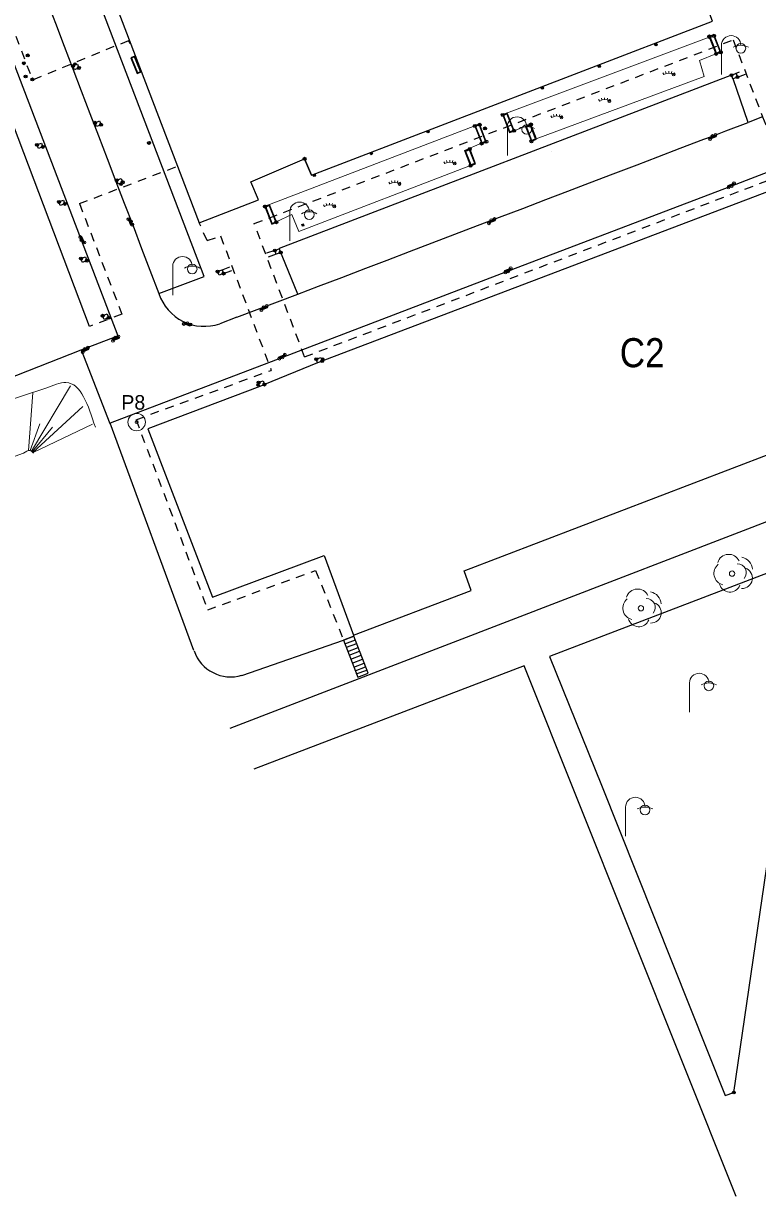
# Model space of a CAD drawing. Extents: x -89153 to -88764, y -100884 to -100462.
# Drawn here: x -88988.5 to -88912.8, y -100883.5 to -100762.5 of the extents above; entities that cross this region are included whole.
import ezdxf
from ezdxf.enums import TextEntityAlignment as Align

# ---------------------------------------------------------------- set-up
doc = ezdxf.new("R2010")
doc.units = 0
doc.header["$LTSCALE"] = 0.6
doc.header["$PDMODE"] = 32
doc.header["$PDSIZE"] = 0.3
doc.linetypes.add('SHORT_DASHED', pattern=[2.7, 1.5, -1.2])
for name, color, linetype, lineweight in [('10', 7, 'Continuous', 25), ('11', 7, 'Continuous', 25), ('12', 7, 'Continuous', 25), ('17', 7, 'Continuous', 13), ('2', 7, 'Continuous', 13), ('20', 7, 'Continuous', 13), ('21', 7, 'Continuous', 13), ('22', 7, 'Continuous', 25), ('30', 7, 'Continuous', 25), ('32', 7, 'Continuous', 13)]:
    doc.layers.add(name, color=color, linetype=linetype, lineweight=lineweight)
doc.layers.add('60', color=7, linetype='Continuous')

msp = doc.modelspace()

# ---------------------------------------------------------------- hatches: boundary and pattern name
at = {"layer": '30'}
for points in [[(-88923.293, -100764.8512, 1), (-88923.293, -100764.6109, 1)], [(-88983.241, -100766.8312, 1), (-88983.241, -100766.5909, 1)], [(-88929.1609, -100767.0783, 1), (-88929.1609, -100766.838, 1)], [(-88935.0166, -100769.3117, 1), (-88935.0166, -100769.0714, 1)], [(-88946.8332, -100773.8122, 1), (-88946.8332, -100773.5719, 1)], [(-88952.6738, -100776.0725, 1), (-88952.6738, -100775.8322, 1)], [(-88958.5549, -100778.3217, 1), (-88958.5549, -100778.0814, 1)], [(-88978.4851, -100779.2452, 1), (-88978.4851, -100779.0049, 1)], [(-88957.6843, -100797.2641, 1), (-88957.6843, -100797.0238, 1)], [(-88964.3443, -100799.9408, 1), (-88964.3443, -100799.7005, 1)]]:
    msp.add_hatch(color=256, dxfattribs=at).paths.add_polyline_path(points)

# ---------------------------------------------------------------- linework, layer by layer
at = {"layer": '10'}
for p, q in [((-88969.912, -100788.647), (-88983.235, -100753.721)), ((-88993.893, -100755.334), (-88978.794, -100794.771)), ((-88977.711, -100764.318), (-88977.574, -100764.603)), ((-88915.513, -100767.867), (-88962.172, -100785.756)), ((-88982.56, -100769.481), (-88982.554, -100769.479)), ((-88975.593, -100774.86), (-88975.537, -100774.839)), ((-88960.26, -100790.446), (-88962.172, -100785.756)), ((-88974.573, -100790.408), (-88969.912, -100788.647)), ((-88966.529, -100792.848), (-88960.26, -100790.446)), ((-88966.529, -100792.848), (-88968.304, -100793.51)), ((-88845.962, -100794.074), (-88934.3, -100827.829)), ((-88982.591, -100796.216), (-88978.794, -100794.771)), ((-88982.591, -100796.216), (-88979.642, -100803.79)), ((-88964.153, -100799.971), (-88975.729, -100804.367)), ((-88970.974, -100827.235), (-88979.6, -100803.774)), ((-88915.271, -100872.801), (-88907.218, -100817.48)), ((-88936.886, -100828.817), (-88964.781, -100839.476)), ((-88915.039, -100883.544), (-88936.886, -100828.817))]:
    msp.add_line(p, q, dxfattribs=at)
at = {"layer": '10', "linetype": 'SHORT_DASHED'}
for p, q in [((-88992.254, -100756.291), (-88987.608, -100768.366)), ((-88977.711, -100764.318), (-88987.608, -100768.366)), ((-88915.513, -100767.867), (-88914.184, -100767.333)), ((-88914.9, -100768.076), (-88914.025, -100767.746)), ((-88982.769, -100781.12), (-88972.653, -100777.267)), ((-88959.549, -100796.926), (-88909.961, -100778.04)), ((-88982.769, -100781.12), (-88978.393, -100792.522)), ((-88969.6, -100784.943), (-88970.425, -100783.091)), ((-88962.613, -100785.958), (-88963.538, -100786.275)), ((-88962.469, -100786.345), (-88963.416, -100786.695)), ((-88968.114, -100787.974), (-88967.027, -100787.553)), ((-88967.906, -100788.34), (-88966.869, -100787.956)), ((-88978.393, -100792.522), (-88981.748, -100793.795)), ((-88976.932, -100803.409), (-88962.992, -100798.321)), ((-88976.932, -100803.409), (-88969.536, -100823.026)), ((-88969.537, -100823.02), (-88958.409, -100818.958)), ((-88958.409, -100818.958), (-88955.522, -100826.138))]:
    msp.add_line(p, q, dxfattribs=at)
at = {"layer": '10'}
for points in [[(-88926.596, -100738.378), (-88968.033, -100754.277), (-88967.339, -100755.97), (-88972.746, -100758.2), (-88973.646, -100755.946), (-88979.887, -100758.352), (-88970.425, -100783.091), (-88964.308, -100780.739), (-88965.106, -100778.859), (-88959.552, -100776.494), (-88958.835, -100778.182), (-88917.471, -100762.306)], [(-88983.439, -100766.922), (-88982.975, -100766.743), (-88982.826, -100767.131), (-88983.29, -100767.31)], [(-88915.513, -100767.867), (-88915.049, -100767.688), (-88914.9, -100768.076), (-88915.364, -100768.255)], [(-88981.155, -100772.777), (-88980.691, -100772.598), (-88980.542, -100772.986), (-88981.006, -100773.165)], [(-88987.155, -100775.062), (-88986.691, -100774.883), (-88986.542, -100775.271), (-88987.006, -100775.45)], [(-88978.919, -100778.716), (-88978.455, -100778.537), (-88978.306, -100778.925), (-88978.77, -100779.104)], [(-88984.891, -100780.943), (-88984.427, -100780.764), (-88984.278, -100781.152), (-88984.742, -100781.331)], [(-88962.618, -100785.956), (-88962.154, -100785.776), (-88962.006, -100786.164), (-88962.47, -100786.344)], [(-88982.619, -100786.797), (-88982.155, -100786.618), (-88982.006, -100787.006), (-88982.47, -100787.185)], [(-88968.519, -100788.131), (-88968.055, -100787.952), (-88967.906, -100788.34), (-88968.37, -100788.519)], [(-88980.375, -100792.686), (-88979.911, -100792.507), (-88979.762, -100792.895), (-88980.226, -100793.074)], [(-88958.348, -100797.168), (-88957.884, -100796.988), (-88957.736, -100797.376), (-88958.2, -100797.556)], [(-88964.301, -100799.583), (-88963.837, -100799.403), (-88963.689, -100799.791), (-88964.153, -100799.971)]]:
    msp.add_lwpolyline(points, close=True, dxfattribs=at)
for points in [[(-88981.726, -100793.791), (-88994.841, -100759.192), (-88994.98, -100759.364)], [(-88975.729, -100804.367), (-88969.05, -100821.71), (-88957.538, -100817.409), (-88954.503, -100825.654), (-88942.36, -100821.022), (-88943.102, -100819.007), (-88907.517, -100805.396), (-88906.773, -100807.416), (-88894.621, -100802.78), (-88897.701, -100794.412), (-88874.427, -100785.533), (-88881.302, -100768.25), (-88904.622, -100777.179)], [(-88912.307, -100772.166), (-88913.81, -100772.742), (-88915.356, -100768.265)], [(-88910.237, -100777.286), (-88915.503, -100779.32), (-88938.536, -100788.097), (-88961.833, -100796.99), (-88979.6, -100803.774)], [(-88905.058, -100777.344), (-88910.642, -100779.471), (-88958.2, -100797.556), (-88963.689, -100799.791)], [(-88959.552, -100776.494), (-88958.835, -100778.182), (-88959.552, -100776.494)], [(-89002.785, -100803.963), (-88996.103, -100801.406), (-88993.63, -100800.533), (-88982.591, -100796.216)], [(-88966.004, -100829.796), (-88955.522, -100826.138), (-88954.453, -100825.738)], [(-88934.3, -100827.829), (-88928.936, -100841.121), (-88916.166, -100873.123), (-88915.271, -100872.801)]]:
    msp.add_lwpolyline(points, dxfattribs=at)
at = {"layer": '10', "linetype": 'SHORT_DASHED'}
for points in [[(-88959.549, -100796.926), (-88964.745, -100783.189), (-88915.353, -100764.242)], [(-88915.353, -100764.242), (-88912.307, -100772.166), (-88910.237, -100777.286), (-88909.961, -100778.04)], [(-88969.6, -100784.943), (-88968.224, -100784.447), (-88962.992, -100798.321)]]:
    msp.add_lwpolyline(points, dxfattribs=at)
at = {"layer": '10'}
for centre, radius, start, end in [((-88969.905, -100788.86), 4.918, 198.34653, 288.99939), ((-88967.155, -100825.928), 4.0186, 199.08507, 286.57141)]:
    msp.add_arc(centre, radius, start, end, dxfattribs=at)
for p in [(-88988.51, -100766.641), (-88988.107, -100765.834), (-88983.439, -100766.922), (-88982.826, -100767.131), (-88915.513, -100767.867), (-88988.322, -100768.011), (-88987.622, -100768.307), (-88914.9, -100768.076), (-88981.155, -100772.777), (-88980.542, -100772.986), (-88987.155, -100775.062), (-88975.593, -100774.86), (-88986.542, -100775.271), (-88959.552, -100776.494), (-88978.919, -100778.716), (-88978.306, -100778.925), (-88984.891, -100780.943), (-88984.278, -100781.152), (-88962.613, -100785.958), (-88982.619, -100786.797), (-88982.006, -100787.006), (-88962.006, -100786.164), (-88968.519, -100788.131), (-88967.906, -100788.34), (-88980.375, -100792.686), (-88979.762, -100792.895), (-88958.343, -100797.17), (-88957.736, -100797.376), (-88964.296, -100799.585), (-88963.689, -100799.791), (-88915.271, -100872.801)]:
    msp.add_point(p, dxfattribs=at)
at = {"layer": '11'}
msp.add_line((-88905.313, -100811.411), (-88967.259, -100835.271), dxfattribs=at)
at = {"layer": '12'}
for p, q in [((-88934.056, -100775.759), (-88934.056, -100775.758)), ((-88955.38, -100826.517), (-88954.311, -100826.117)), ((-88955.242, -100826.888), (-88954.173, -100826.488)), ((-88955.083, -100827.311), (-88954.014, -100826.911)), ((-88954.939, -100827.696), (-88953.87, -100827.296)), ((-88954.786, -100828.105), (-88953.717, -100827.705)), ((-88954.634, -100828.51), (-88953.565, -100828.11)), ((-88954.478, -100828.927), (-88953.409, -100828.527)), ((-88954.336, -100829.308), (-88953.267, -100828.908)), ((-88954.212, -100829.639), (-88953.143, -100829.239))]:
    msp.add_line(p, q, dxfattribs=at)
at = {"layer": '12', "lineweight": 13}
for p, q in [((-89004.68, -100806.137), (-88986.239, -100800.17)), ((-88987.706, -100806.671), (-88983.698, -100799.903)), ((-88988.029, -100806.596), (-88987.566, -100800.649)), ((-88987.582, -100806.783), (-88982.409, -100802.041)), ((-88986.872, -100803.832), (-88987.843, -100806.596)), ((-88987.532, -100806.808), (-88981.429, -100803.887)), ((-88985.534, -100804.18), (-88987.656, -100806.733))]:
    msp.add_line(p, q, dxfattribs=at)
at = {"layer": '12'}
for points in [[(-88987.871, -100755.49), (-88987.009, -100757.875), (-88986.117, -100760.231), (-88985.724, -100761.254), (-88985.243, -100762.514), (-88984.353, -100764.865), (-88983.458, -100767.205), (-88982.587, -100769.491), (-88981.689, -100771.82), (-88980.818, -100774.141), (-88979.918, -100776.471), (-88979.015, -100778.827), (-88978.149, -100781.089), (-88977.244, -100783.424), (-88976.367, -100785.755), (-88975.511, -100788.001), (-88974.573, -100790.408)], [(-88937.052, -100781.609), (-88934.663, -100780.705), (-88932.4, -100779.821), (-88930.152, -100778.979), (-88927.717, -100778.062), (-88925.24, -100777.106), (-88923.099, -100776.293), (-88920.819, -100775.402), (-88918.376, -100774.474), (-88917.483, -100774.159), (-88916.113, -100773.606), (-88913.81, -100772.742)], [(-88941.708, -100783.396), (-88939.436, -100782.527), (-88937.052, -100781.609)], [(-88960.26, -100790.446), (-88958.106, -100789.649), (-88955.71, -100788.738), (-88953.221, -100787.785), (-88951.041, -100786.951), (-88948.717, -100786.056), (-88946.404, -100785.181), (-88944.049, -100784.285), (-88941.708, -100783.396)]]:
    msp.add_lwpolyline(points, dxfattribs=at)
at = {"layer": '12', "lineweight": 13}
msp.add_lwpolyline([(-88988.544, -100806.872), (-88995.699, -100809.442), (-89000, -100809.999), (-89004.325, -100810.332), (-89008.661, -100810.442), (-89012.523, -100810.352), (-89013.948, -100810.393), (-89015.361, -100810.212), (-89016.729, -100809.811), (-89018.018, -100809.201), (-89019.195, -100808.397), (-89020.231, -100807.419), (-89021.102, -100806.291), (-89021.786, -100805.04), (-89022.266, -100803.698), (-89022.506, -100802.497)], dxfattribs=at)
at = {"layer": '12'}
msp.add_lwpolyline([(-88955.522, -100826.138), (-88954.041, -100829.972), (-88952.982, -100829.563), (-88954.463, -100825.729)], close=True, dxfattribs=at)
at = {"layer": '12', "lineweight": 13}
for points in [[(-88986.239, -100800.17), (-88984.157, -100799.573), (-88981.131, -100804.185)], [(-88988.544, -100806.872), (-88987.899, -100806.574), (-88987.503, -100806.872)]]:
    msp.add_spline(points, degree=3, dxfattribs=at)
at = {"layer": '17'}
for p, q in [((-88916.551, -100767.794), (-88916.551, -100764.794)), ((-88938.632, -100776.173), (-88938.632, -100773.173)), ((-88961.069, -100784.96), (-88961.069, -100781.96)), ((-88973.141, -100790.574), (-88973.141, -100787.574)), ((-88919.849, -100833.566), (-88919.849, -100830.566)), ((-88926.431, -100846.364), (-88926.431, -100843.364))]:
    msp.add_line(p, q, dxfattribs=at)
for centre in [(-88914.551, -100765.094), (-88936.632, -100773.473), (-88959.069, -100782.26), (-88971.141, -100787.874), (-88917.849, -100830.866), (-88924.431, -100843.664)]:
    msp.add_circle(centre, 0.5, dxfattribs=at)
for centre, radius, start, end in [((-88915.551, -100764.794), 1, 0, 180), ((-88914.551, -100766.494), 1.7, 61.92751, 118.07249), ((-88937.632, -100773.173), 1, 0, 180), ((-88936.632, -100774.873), 1.7, 61.92751, 118.07249), ((-88960.069, -100781.96), 1, 0, 180), ((-88959.069, -100783.66), 1.7, 61.92751, 118.07249), ((-88972.141, -100787.574), 1, 0, 180), ((-88971.141, -100789.274), 1.7, 61.92751, 118.07249), ((-88918.849, -100830.566), 1, 0, 180), ((-88917.849, -100832.266), 1.7, 61.92751, 118.07249), ((-88925.431, -100843.364), 1, 0, 180), ((-88924.431, -100845.064), 1.7, 61.92751, 118.07249)]:
    msp.add_arc(centre, radius, start, end, dxfattribs=at)
at = {"layer": '2'}
msp.add_circle((-88976.865, -100803.659), 0.9, dxfattribs=at)
msp.add_point((-88976.865, -100803.659), dxfattribs=at)
at = {"layer": '20'}
for p, q in [((-88938.708, -100771.798), (-88917.821, -100763.94)), ((-88917.825, -100763.938), (-88917.124, -100765.682)), ((-88922.483, -100767.8), (-88922.593, -100767.633)), ((-88922.247, -100767.69), (-88922.306, -100767.496)), ((-88921.983, -100767.65), (-88921.983, -100767.45)), ((-88921.724, -100767.688), (-88921.667, -100767.497)), ((-88921.483, -100767.8), (-88921.373, -100767.633)), ((-88929.11, -100770.543), (-88929.22, -100770.376)), ((-88928.874, -100770.433), (-88928.933, -100770.239)), ((-88928.61, -100770.393), (-88928.61, -100770.193)), ((-88928.351, -100770.431), (-88928.294, -100770.24)), ((-88928.11, -100770.543), (-88928, -100770.376)), ((-88934.053, -100772.231), (-88934.163, -100772.064)), ((-88933.817, -100772.121), (-88933.876, -100771.927)), ((-88933.553, -100772.081), (-88933.553, -100771.881)), ((-88933.294, -100772.119), (-88933.237, -100771.928)), ((-88933.053, -100772.231), (-88932.943, -100772.064)), ((-88941.985, -100773.082), (-88941.279, -100774.904)), ((-88936.238, -100772.952), (-88937.973, -100773.602)), ((-88935.655, -100774.45), (-88936.242, -100772.952)), ((-88941.293, -100774.898), (-88943.062, -100775.644)), ((-88943.057, -100775.632), (-88942.431, -100777.16)), ((-88945.075, -100776.979), (-88945.185, -100776.812)), ((-88944.839, -100776.869), (-88944.898, -100776.675)), ((-88944.575, -100776.829), (-88944.575, -100776.629)), ((-88944.316, -100776.867), (-88944.259, -100776.676)), ((-88944.075, -100776.979), (-88943.965, -100776.812)), ((-88950.755, -100779.089), (-88950.865, -100778.922)), ((-88950.519, -100778.979), (-88950.578, -100778.785)), ((-88950.255, -100778.939), (-88950.255, -100778.739)), ((-88949.996, -100778.977), (-88949.939, -100778.786)), ((-88949.755, -100779.089), (-88949.645, -100778.922)), ((-88957.486, -100781.41), (-88957.596, -100781.243)), ((-88957.25, -100781.3), (-88957.309, -100781.106)), ((-88956.986, -100781.26), (-88956.986, -100781.06)), ((-88956.727, -100781.298), (-88956.67, -100781.107)), ((-88956.486, -100781.41), (-88956.376, -100781.243))]:
    msp.add_line(p, q, dxfattribs=at)
for points in [[(-88917.133, -100765.684), (-88918.83, -100766.358), (-88918.327, -100768.022), (-88935.655, -100774.448)], [(-88937.99, -100773.584), (-88938.689, -100771.776), (-88938.708, -100771.798)], [(-88962.467, -100782.998), (-88963.161, -100781.214), (-88941.996, -100773.092)], [(-88942.436, -100777.176), (-88960.143, -100783.986), (-88960.878, -100782.25), (-88962.465, -100783.014), (-88962.467, -100782.998)]]:
    msp.add_lwpolyline(points, dxfattribs=at)
for centre in [(-88921.9826, -100768.5585), (-88928.6096, -100771.3015), (-88933.5526, -100772.9895), (-88944.5746, -100777.7375), (-88950.2546, -100779.8475), (-88956.9856, -100782.1685)]:
    msp.add_arc(centre, 0.9083, 56.60151, 123.39849, dxfattribs=at)
for p in [(-88921.483, -100767.8), (-88928.11, -100770.543), (-88933.053, -100772.231), (-88944.075, -100776.979), (-88949.755, -100779.089), (-88956.486, -100781.41)]:
    msp.add_point(p, dxfattribs=at)
at = {"layer": '21'}
for centre in [(-88915.4545, -100819.2905), (-88924.8555, -100822.8645)]:
    msp.add_circle(centre, 0.2737, dxfattribs=at)
for centre, radius, start, end in [((-88915.8043, -100818.4815), 1.1831, 24.76228, 163.22075), ((-88916.1143, -100819.2698), 1.2099, 128.95546, 256.05052), ((-88914.8922, -100819.1944), 0.9128, 319.6043, 91.68267), ((-88914.7354, -100818.9626), 1.3901, 5.22462, 78.57542), ((-88914.4307, -100819.7454), 1.0742, 267.9563, 71.79057), ((-88925.2053, -100822.0555), 1.1831, 24.76228, 163.22075), ((-88915.6797, -100820.0837), 1.1107, 194.5123, 338.26394), ((-88925.5153, -100822.8438), 1.2099, 128.95546, 256.05052), ((-88924.2932, -100822.7684), 0.9128, 319.6043, 91.68267), ((-88924.1364, -100822.5366), 1.3901, 5.22462, 78.57542), ((-88923.8317, -100823.3194), 1.0742, 267.9563, 71.79057), ((-88925.0807, -100823.6577), 1.1107, 194.5123, 338.26394)]:
    msp.add_arc(centre, radius, start, end, dxfattribs=at)
at = {"layer": '22'}
for p, q in [((-88917.097, -100765.683), (-88917.785, -100763.938)), ((-88943.033, -100775.69), (-88942.431, -100777.208)), ((-88962.46, -100783.045), (-88963.156, -100781.245))]:
    msp.add_line(p, q, dxfattribs=at)
for points in [[(-88917.8, -100763.876), (-88917.1, -100765.68), (-88916.625, -100765.496), (-88917.325, -100763.692)], [(-88917.065, -100765.609), (-88917.731, -100763.903), (-88917.364, -100763.76), (-88916.698, -100765.466)], [(-88976.394, -100767.523), (-88977.048, -100765.912), (-88977.477, -100766.086), (-88976.823, -100767.697)], [(-88976.478, -100767.498), (-88977.085, -100765.987), (-88977.397, -100766.113), (-88976.79, -100767.624)], [(-88937.937, -100773.6), (-88938.637, -100771.796), (-88939.112, -100771.98), (-88938.412, -100773.784)], [(-88938.672, -100771.867), (-88938.006, -100773.573), (-88938.373, -100773.716), (-88939.039, -100772.01)], [(-88941.978, -100773.114), (-88941.278, -100774.918), (-88940.803, -100774.734), (-88941.503, -100772.93)], [(-88941.243, -100774.847), (-88941.909, -100773.141), (-88941.542, -100772.998), (-88940.876, -100774.704)], [(-88936.229, -100772.974), (-88936.753, -100773.181), (-88936.153, -100774.695), (-88935.629, -100774.488)], [(-88936.665, -100773.224), (-88936.13, -100774.598), (-88935.718, -100774.438), (-88936.254, -100773.064)], [(-88942.431, -100777.208), (-88941.907, -100777.001), (-88942.507, -100775.487), (-88943.031, -100775.694)], [(-88941.995, -100776.958), (-88942.53, -100775.584), (-88942.942, -100775.744), (-88942.406, -100777.118)], [(-88962.46, -100783.045), (-88963.16, -100781.241), (-88963.635, -100781.425), (-88962.935, -100783.229)], [(-88963.195, -100781.312), (-88962.529, -100783.018), (-88962.896, -100783.161), (-88963.562, -100781.455)]]:
    msp.add_lwpolyline(points, close=True, dxfattribs=at)
for p in [(-88917.8, -100763.876), (-88917.785, -100763.938), (-88917.317, -100763.831), (-88917.097, -100765.683), (-88916.63, -100765.532), (-88916.625, -100765.496), (-88939.112, -100771.98), (-88941.978, -100773.114), (-88941.488, -100772.982), (-88940.931, -100773.365), (-88937.937, -100773.6), (-88936.229, -100772.974), (-88936.202, -100772.95), (-88941.288, -100774.93), (-88940.803, -100774.734), (-88936.153, -100774.695), (-88942.507, -100775.487), (-88942.431, -100777.208), (-88963.635, -100781.425), (-88963.615, -100781.419), (-88962.46, -100783.045)]:
    msp.add_point(p, dxfattribs=at)
at = {"layer": '30', "lineweight": 13}
msp.add_lwpolyline([(-88959.668, -100783.199), (-88959.852, -100783.265), (-88959.781, -100783.463), (-88959.597, -100783.397)], close=True, dxfattribs=at)
at = {"layer": '30'}
for centre in [(-88923.293, -100764.7311), (-88983.241, -100766.7111), (-88929.1609, -100766.9582), (-88935.0166, -100769.1915), (-88946.8332, -100773.692), (-88952.6738, -100775.9523), (-88958.5549, -100778.2016), (-88978.4851, -100779.125), (-88957.6843, -100797.1439), (-88964.3443, -100799.8207)]:
    msp.add_circle(centre, 0.1202, dxfattribs=at)
at = {"layer": '30', "lineweight": 13}
msp.add_circle((-88959.725, -100783.331), 0.066, dxfattribs=at)
at = {"layer": '32'}
for p, q in [((-88917.783, -100774.327), (-88917.149, -100774.081)), ((-88917.765, -100774.375), (-88917.131, -100774.129)), ((-88917.746, -100774.419), (-88917.112, -100774.173)), ((-88915.24, -100779.06), (-88915.874, -100779.306)), ((-88915.221, -100779.104), (-88915.855, -100779.35)), ((-88915.203, -100779.152), (-88915.837, -100779.398)), ((-88977.698, -100782.706), (-88977.452, -100783.34)), ((-88977.654, -100782.687), (-88977.408, -100783.321)), ((-88977.606, -100782.669), (-88977.36, -100783.303)), ((-88940.585, -100783.007), (-88939.951, -100782.761)), ((-88940.567, -100783.055), (-88939.933, -100782.809)), ((-88940.548, -100783.099), (-88939.914, -100782.853)), ((-88982.403, -100785.19), (-88982.649, -100784.556)), ((-88982.355, -100785.172), (-88982.601, -100784.538)), ((-88982.311, -100785.153), (-88982.557, -100784.519)), ((-88938.273, -100787.837), (-88938.907, -100788.083)), ((-88938.254, -100787.881), (-88938.888, -100788.127)), ((-88938.236, -100787.929), (-88938.87, -100788.175)), ((-88964.058, -100791.971), (-88963.424, -100791.725)), ((-88964.04, -100792.019), (-88963.406, -100791.773)), ((-88964.021, -100792.063), (-88963.387, -100791.817)), ((-88971.994, -100793.483), (-88971.359, -100793.725)), ((-88971.979, -100793.438), (-88971.343, -100793.679)), ((-88971.96, -100793.39), (-88971.325, -100793.632)), ((-88979.369, -100795.133), (-88978.737, -100794.881)), ((-88979.351, -100795.18), (-88978.718, -100794.93)), ((-88979.331, -100795.224), (-88978.699, -100794.973)), ((-88982.496, -100796.305), (-88981.879, -100796.02)), ((-88982.475, -100796.351), (-88981.857, -100796.067)), ((-88982.453, -100796.394), (-88981.836, -100796.11)), ((-88961.57, -100796.73), (-88962.204, -100796.976)), ((-88961.551, -100796.774), (-88962.185, -100797.02)), ((-88961.533, -100796.822), (-88962.167, -100797.068))]:
    msp.add_line(p, q, dxfattribs=at)
for points in [[(-88917.166, -100774.037), (-88917.8, -100774.282), (-88917.729, -100774.467), (-88917.095, -100774.222)], [(-88915.82, -100779.442), (-88915.186, -100779.197), (-88915.257, -100779.012), (-88915.891, -100779.257)], [(-88977.316, -100783.286), (-88977.561, -100782.652), (-88977.746, -100782.723), (-88977.501, -100783.357)], [(-88939.968, -100782.717), (-88940.602, -100782.962), (-88940.531, -100783.147), (-88939.897, -100782.902)], [(-88982.693, -100784.573), (-88982.448, -100785.207), (-88982.263, -100785.136), (-88982.508, -100784.502)], [(-88938.853, -100788.219), (-88938.219, -100787.974), (-88938.29, -100787.789), (-88938.924, -100788.034)], [(-88963.441, -100791.681), (-88964.075, -100791.926), (-88964.004, -100792.111), (-88963.37, -100791.866)], [(-88971.308, -100793.587), (-88971.943, -100793.345), (-88972.014, -100793.53), (-88971.379, -100793.772)], [(-88978.754, -100794.837), (-88979.386, -100795.087), (-88979.313, -100795.272), (-88978.681, -100795.022)], [(-88981.898, -100795.977), (-88982.515, -100796.261), (-88982.433, -100796.441), (-88981.816, -100796.158)], [(-88962.15, -100797.112), (-88961.516, -100796.867), (-88961.587, -100796.682), (-88962.221, -100796.927)]]:
    msp.add_lwpolyline(points, close=True, dxfattribs=at)
for p in [(-88917.729, -100774.467), (-88917.483, -100774.159), (-88917.166, -100774.037), (-88915.82, -100779.442), (-88915.503, -100779.32), (-88915.257, -100779.012), (-88977.746, -100782.723), (-88977.438, -100782.969), (-88977.316, -100783.286), (-88940.531, -100783.147), (-88940.285, -100782.839), (-88939.968, -100782.717), (-88982.693, -100784.573), (-88982.571, -100784.89), (-88982.263, -100785.136), (-88938.853, -100788.219), (-88938.536, -100788.097), (-88938.29, -100787.789), (-88963.758, -100791.803), (-88963.441, -100791.681), (-88964.004, -100792.111), (-88972.014, -100793.53), (-88971.625, -100793.466), (-88971.308, -100793.587), (-88979.313, -100795.272), (-88979.07, -100794.961), (-88978.754, -100794.837), (-88982.433, -100796.441), (-88982.207, -100796.118), (-88981.898, -100795.977), (-88961.587, -100796.682), (-88962.15, -100797.112), (-88961.833, -100796.99)]:
    msp.add_point(p, dxfattribs=at)

# ---------------------------------------------------------------- texts
at = {"layer": '2'}
msp.add_text('P8', height=1.5, dxfattribs=at).set_placement((-88977.2155, -100802.375), align=Align.CENTER)
at = {"layer": '60', "width": 0.9}
msp.add_text('C2', height=3, dxfattribs=at).set_placement((-88927.036, -100797.999))

doc.saveas('drawing.dxf')
